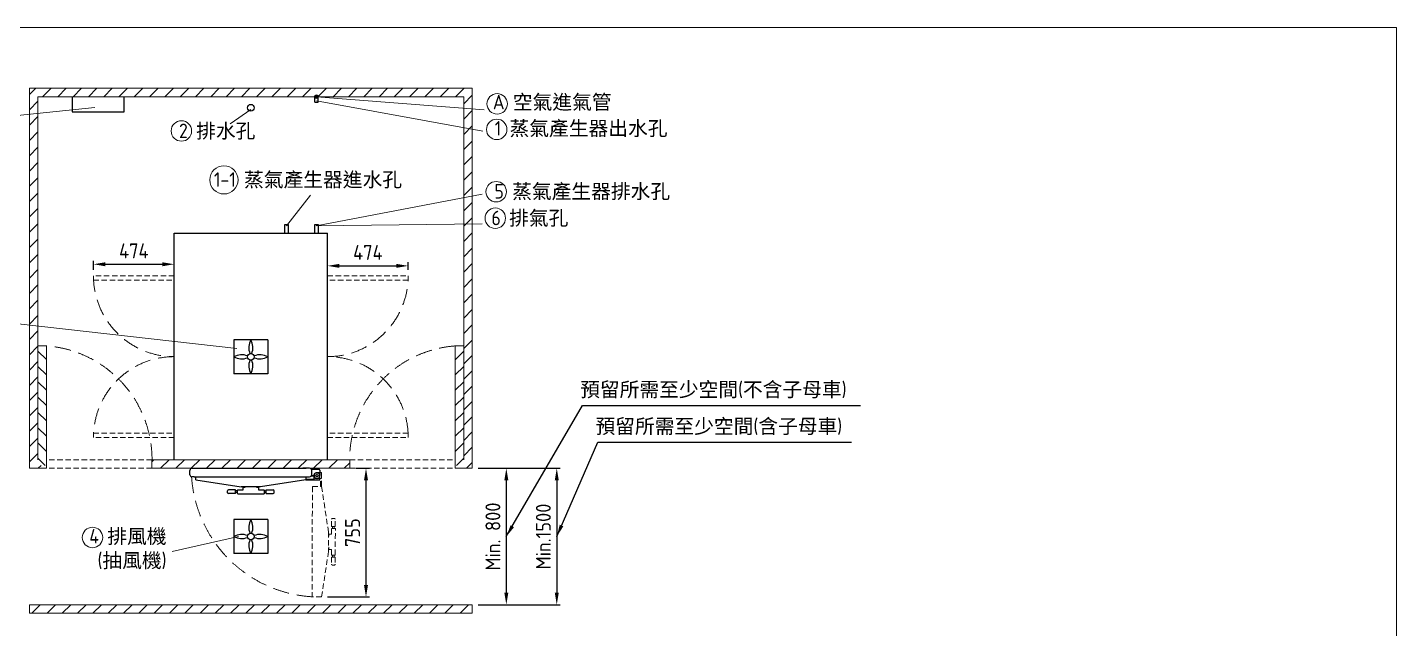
# Model space of a CAD drawing. Header units: millimetres. Extents: x -189900 to -176715, y -7867 to 1403.
# Drawn here: x -184754 to -176715, y -2124 to 1403 of the extents above; entities that cross this region are included whole.
import ezdxf

# ---------------------------------------------------------------- set-up
doc = ezdxf.new("R2010")
doc.units = ezdxf.units.MM
doc.header["$MEASUREMENT"] = 0
doc.linetypes.add('HIDDEN', pattern=[9.525, 6.35, -3.175])
doc.layers.get('0').update_dxf_attribs({"lineweight": 25})
for name, color, linetype, lineweight in [('D', 3, 'Continuous', 13), ('F', 7, 'Continuous', 15), ('H', 2, 'HIDDEN', 15), ('S', 4, 'Continuous', 15)]:
    doc.layers.add(name, color=color, linetype=linetype, lineweight=lineweight)
doc.styles.get("Standard").update_dxf_attribs({"font": 'KAIU.TTF'})
doc.styles.add('STU25', font='isocp2.shx')
doc.dimstyles.new('STU25', dxfattribs={"dimscale": 35, "dimtxt": 2.5, "dimasz": 2, "dimexe": 0.6, "dimexo": 1, "dimgap": 1, "dimtad": 1, "dimdsep": 46, "dimtxsty": 'STU25', "dimcen": 2, "dimazin": 2, "dimtfac": 1, "dimtmove": 0, "dimatfit": 3, "dimfxl": 0, "dimtolj": 1, "dimtzin": 0, "dimarcsym": 0})
doc.dimstyles.new('STU25$7', dxfattribs={"dimscale": 35, "dimtxt": 2.5, "dimasz": 2, "dimexe": 1.25, "dimexo": 0.625, "dimgap": 1, "dimtad": 0, "dimdec": 4, "dimdsep": 46, "dimtxsty": 'STU25', "dimcen": 2.5, "dimazin": 2, "dimtfac": 1, "dimtdec": 4, "dimtmove": 0, "dimatfit": 3, "dimfxl": 0, "dimtolj": 1, "dimtzin": 0, "dimarcsym": 0})
pattern_1 = [(45, (49319.1, 14964.31), (-44.90128, 44.90128), [])]

# ---------------------------------------------------------------- blocks, each defined once
blk = doc.blocks.new('*D12')
at = {"layer": 'D', "color": 0, "lineweight": -2}
for p, q in [((-182991.8, -44.6), (-182991.8, 25)), ((-182921.8, 4), (-182587.8, 4)), ((-182517.8, -19.6), (-182517.8, 25))]:
    blk.add_line(p, q, dxfattribs=at)
at = {"layer": 'D', "color": 0}
for points in [[(-182921.8, 15.7), (-182921.8, -7.6), (-182991.8, 4)], [(-182587.8, -7.6), (-182587.8, 15.7), (-182517.8, 4)]]:
    blk.add_solid(points, dxfattribs=at)
at = {"layer": 'Defpoints', "color": 0}
for p in [(-182517.8, 4), (-182991.8, -79.6), (-182517.8, -54.6)]:
    blk.add_point(p, dxfattribs=at)
at = {"layer": 'D', "color": 0, "insert": (-182754.8, 82.8), "char_height": 87.5, "attachment_point": 5, "style": 'STU25'}
blk.add_mtext('\\A1;474', dxfattribs=at)
blk = doc.blocks.new('*D13')
at = {"layer": 'D', "color": 0, "lineweight": -2}
for p, q in [((-184365.8, -19.6), (-184365.8, 34.4)), ((-184295.8, 13.4), (-183961.8, 13.4)), ((-183891.8, -19.6), (-183891.8, 34.4))]:
    blk.add_line(p, q, dxfattribs=at)
at = {"layer": 'D', "color": 0}
for points in [[(-184295.8, 25), (-184295.8, 1.7), (-184365.8, 13.4)], [(-183961.8, 1.7), (-183961.8, 25), (-183891.8, 13.4)]]:
    blk.add_solid(points, dxfattribs=at)
at = {"layer": 'Defpoints', "color": 0}
for p in [(-183891.8, 13.4), (-184365.8, -54.6), (-183891.8, -54.6)]:
    blk.add_point(p, dxfattribs=at)
at = {"layer": 'D', "color": 0, "insert": (-184128.8, 92.1), "char_height": 87.5, "attachment_point": 5, "style": 'STU25'}
blk.add_mtext('\\A1;474', dxfattribs=at)
blk = doc.blocks.new('*D14')
at = {"layer": 'D', "color": 0, "lineweight": -2}
for p, q in [((-182826.1, -1183.6), (-182744.7, -1183.6)), ((-182765.7, -1868.3), (-182765.7, -1253.6)), ((-182991.8, -1938.3), (-182744.7, -1938.3))]:
    blk.add_line(p, q, dxfattribs=at)
at = {"layer": 'D', "color": 0}
for points in [[(-182754, -1253.6), (-182777.4, -1253.6), (-182765.7, -1183.6)], [(-182777.4, -1868.3), (-182754, -1868.3), (-182765.7, -1938.3)]]:
    blk.add_solid(points, dxfattribs=at)
at = {"layer": 'Defpoints', "color": 0}
for p in [(-182861.1, -1183.6), (-182765.7, -1183.6), (-183026.8, -1938.3)]:
    blk.add_point(p, dxfattribs=at)
at = {"layer": 'D', "color": 0, "insert": (-182844.4, -1560.9), "char_height": 87.5, "attachment_point": 5, "rotation": 90, "style": 'STU25'}
blk.add_mtext('\\A1;{\\Fisocp2.shx;755}', dxfattribs=at)
blk = doc.blocks.new('*D17')
at = {"layer": 'D', "color": 0, "lineweight": -2}
for p, q in [((-182106.8, -1183.6), (-181921.1, -1183.6)), ((-181942.1, -1253.6), (-181942.1, -1913.6)), ((-182106.8, -1983.6), (-181921.1, -1983.6))]:
    blk.add_line(p, q, dxfattribs=at)
at = {"layer": 'D', "color": 0}
for points in [[(-181930.4, -1253.6), (-181953.7, -1253.6), (-181942.1, -1183.6)], [(-181953.7, -1913.6), (-181930.4, -1913.6), (-181942.1, -1983.6)]]:
    blk.add_solid(points, dxfattribs=at)
at = {"layer": 'Defpoints', "color": 0}
for p in [(-182141.8, -1183.6), (-182141.8, -1983.6), (-181942.1, -1983.6)]:
    blk.add_point(p, dxfattribs=at)
at = {"layer": 'D', "color": 0, "insert": (-182020.8, -1583.6), "char_height": 87.5, "attachment_point": 5, "rotation": 90, "style": 'STU25'}
blk.add_mtext('\\A1;{\\Fisocp2.shx;Min. 800}', dxfattribs=at)
blk = doc.blocks.new('*D18')
at = {"layer": 'D', "color": 0, "lineweight": -2}
for p, q in [((-182106.8, -1183.6), (-181625, -1183.6)), ((-181646, -1253.6), (-181646, -1913.6)), ((-182106.8, -1983.6), (-181625, -1983.6))]:
    blk.add_line(p, q, dxfattribs=at)
at = {"layer": 'D', "color": 0}
for points in [[(-181634.3, -1253.6), (-181657.6, -1253.6), (-181646, -1183.6)], [(-181657.6, -1913.6), (-181634.3, -1913.6), (-181646, -1983.6)]]:
    blk.add_solid(points, dxfattribs=at)
at = {"layer": 'Defpoints', "color": 0}
for p in [(-182141.8, -1183.6), (-182141.8, -1983.6), (-181646, -1983.6)]:
    blk.add_point(p, dxfattribs=at)
at = {"layer": 'D', "color": 0, "insert": (-181724.7, -1583.6), "char_height": 87.5, "attachment_point": 5, "rotation": 90, "style": 'STU25'}
blk.add_mtext('\\A1;{\\Fisocp2.shx;Min.1500}', dxfattribs=at)

msp = doc.modelspace()

# ---------------------------------------------------------------- hatches: boundary and pattern name
msp.add_hatch(color=256).paths.add_polyline_path([(-183056.846, 1007.21, 1), (-183056.846, 985.689, 1)])
at = {"layer": 'H', "ltscale": 5}
h = msp.add_hatch(dxfattribs=at)
h.set_pattern_fill('ANSI31', color=256, scale=20, style=0)
h.set_pattern_definition(pattern_1)
h.paths.add_polyline_path([(-182141.846, 1046.45), (-182141.846, -1183.55), (-182220.713, -1183.55), (-182191.846, -1133.55), (-182191.846, 996.45), (-184691.846, 996.45), (-184691.846, -1133.55), (-184662.978, -1183.55), (-184741.846, -1183.55), (-184741.846, 1046.45)])
h = msp.add_hatch(dxfattribs=at)
h.set_pattern_fill('ANSI31', color=256, scale=20, angle=270, style=0)
h.set_pattern_definition([(315, (49319.1, 14964.31), (44.90128, 44.90128), [])])
h.paths.add_polyline_path([(-184691.846, -464.335), (-184691.846, -1133.55), (-184666.846, -1176.852), (-184641.846, -1162.418), (-184641.846, -464.335)])
h = msp.add_hatch(dxfattribs=at)
h.set_pattern_fill('ANSI31', color=256, scale=20, angle=270, style=0)
h.set_pattern_definition([(225, (-416202.794, 14964.31), (-44.90128, 44.90128), [])])
h.paths.add_polyline_path([(-182191.846, -464.335), (-182191.846, -1133.55), (-182216.846, -1176.852), (-182241.846, -1162.418), (-182241.846, -464.335)])
h = msp.add_hatch(dxfattribs=at)
h.set_pattern_fill('ANSI31', color=256, scale=20, style=0)
h.set_pattern_definition(pattern_1)
h.paths.add_polyline_path([(-182861.061, -1183.55), (-182861.061, -1133.55), (-184022.63, -1133.55), (-184022.63, -1183.55)])
h = msp.add_hatch(dxfattribs=at)
h.set_pattern_fill('ANSI31', color=256, scale=20, style=0)
h.set_pattern_definition([(45, (33582.725, 15029.82), (-44.90128, 44.90128), [])])
h.paths.add_polyline_path([(-184741.846, -1983.55), (-184741.846, -2033.55), (-182141.846, -2033.55), (-182141.846, -1983.55)])

# ---------------------------------------------------------------- linework, layer by layer
for p, q in [((-183066.846, 964.074), (-183066.846, 996.45)), ((-183046.846, 964.074), (-183046.846, 996.45)), ((-183066.846, 964.074), (-183046.846, 964.074)), ((-183241.846, 196.45), (-183241.846, 246.45)), ((-183241.846, 246.45), (-183221.846, 246.45)), ((-183221.846, 246.45), (-183221.846, 196.45)), ((-183066.846, 196.45), (-183066.846, 246.45)), ((-183066.846, 246.45), (-183046.846, 246.45)), ((-183046.846, 246.45), (-183046.846, 196.45)), ((-183891.846, 196.45), (-182991.846, 196.45)), ((-183891.846, -1133.55), (-183891.846, 196.45)), ((-182991.846, -1133.55), (-182991.846, 196.45)), ((-183541.846, -429.55), (-183541.846, -629.55)), ((-183341.846, -429.55), (-183541.846, -429.55)), ((-183341.846, -429.55), (-183341.846, -629.55)), ((-183341.846, -629.55), (-183541.846, -629.55)), ((-183799.346, -1221.55), (-183799.346, -1195.55)), ((-183787.346, -1183.55), (-183746.846, -1183.55)), ((-183766.846, -1183.55), (-183116.846, -1183.55)), ((-183097.346, -1183.55), (-183136.846, -1183.55)), ((-183087.099, -1188.55), (-183042.346, -1188.55)), ((-183084.346, -1188.55), (-183042.346, -1188.55)), ((-183084.346, -1220.55), (-183084.346, -1196.55)), ((-183036.346, -1194.55), (-183036.346, -1226.55)), ((-183774.346, -1233.55), (-183787.346, -1233.55)), ((-183774.346, -1233.55), (-183097.346, -1233.55)), ((-183765.545, -1251.75), (-183765.545, -1233.55)), ((-183765.545, -1251.75), (-183499.346, -1292.55)), ((-183118.146, -1251.75), (-183384.346, -1292.55)), ((-183118.146, -1233.55), (-183118.146, -1251.75)), ((-183118.146, -1246.55), (-183071.346, -1246.55)), ((-183036.346, -1252.55), (-183118.146, -1252.55)), ((-183073.676, -1228.55), (-183087.099, -1228.55)), ((-183084.346, -1228.55), (-183074.107, -1228.55)), ((-183071.346, -1222.55), (-183071.346, -1252.55)), ((-183046.346, -1212.55), (-183061.346, -1212.55)), ((-183051.846, -1242.55), (-183055.346, -1242.55)), ((-183052.346, -1242.55), (-183055.346, -1242.55)), ((-183036.346, -1252.55), (-183036.346, -1222.55)), ((-183578.568, -1326.598), (-183578.568, -1315.598)), ((-183531.361, -1310.598), (-183573.568, -1310.598)), ((-183531.361, -1331.598), (-183573.568, -1331.598)), ((-183531.361, -1331.598), (-183531.361, -1310.598)), ((-183520.596, -1316.348), (-183531.361, -1316.348)), ((-183520.596, -1325.848), (-183531.361, -1325.848)), ((-183520.596, -1311.098), (-183519.096, -1309.598)), ((-183520.596, -1331.098), (-183520.596, -1311.098)), ((-183520.596, -1331.098), (-183519.096, -1332.598)), ((-183519.096, -1309.598), (-183486.846, -1309.598)), ((-183519.096, -1332.598), (-183364.596, -1332.598)), ((-183384.346, -1292.55), (-183499.346, -1292.55)), ((-183384.346, -1292.55), (-183499.346, -1292.55)), ((-183485.346, -1294.598), (-183486.846, -1296.098)), ((-183486.846, -1309.598), (-183486.846, -1296.098)), ((-183485.346, -1294.598), (-183474.346, -1294.598)), ((-183474.346, -1294.598), (-183474.346, -1292.134)), ((-183409.346, -1292.134), (-183409.346, -1294.598)), ((-183409.346, -1294.598), (-183398.346, -1294.598)), ((-183396.846, -1296.098), (-183398.346, -1294.598)), ((-183396.846, -1296.098), (-183396.846, -1309.598)), ((-183396.846, -1309.598), (-183364.596, -1309.598)), ((-183363.096, -1311.098), (-183364.596, -1309.598)), ((-183363.096, -1331.098), (-183364.596, -1332.598)), ((-183363.096, -1311.098), (-183363.096, -1331.098)), ((-183363.096, -1316.348), (-183352.33, -1316.348)), ((-183363.096, -1325.848), (-183352.33, -1325.848)), ((-183352.33, -1310.598), (-183310.124, -1310.598)), ((-183352.33, -1331.598), (-183352.33, -1310.598)), ((-183352.33, -1331.598), (-183310.124, -1331.598)), ((-183305.124, -1326.598), (-183305.124, -1315.598)), ((-183541.846, -1483.55), (-183541.846, -1683.55)), ((-183341.846, -1483.55), (-183541.846, -1483.55)), ((-183341.846, -1483.55), (-183341.846, -1683.55)), ((-183341.846, -1683.55), (-183541.846, -1683.55))]:
    msp.add_line(p, q)
msp.add_lwpolyline([(-184491.148, 996.45), (-184491.148, 906.852), (-184186.46, 906.852), (-184186.46, 996.45)])
for centre, radius in [((-183056.846, 996.45), 10.761), ((-183441.846, 931.45), 20), ((-183441.846, -529.55), 20), ((-183441.846, -529.55), 20), ((-183441.846, -529.55), 20), ((-183441.846, -529.55), 20), ((-183053.846, -1226.55), 6.45), ((-183053.846, -1226.55), 6.4), ((-183441.846, -1583.55), 20), ((-183441.846, -1583.55), 20), ((-183441.846, -1583.55), 20), ((-183441.846, -1583.55), 20)]:
    msp.add_circle(centre, radius)
for centre, radius, start, end in [((-183360.821, -475.426), 93.11, 150.4818019, 201.9770324), ((-183522.87, -475.426), 93.11, 338.0229676, 29.5181981), ((-183495.97, -610.575), 93.11, 68.0229676, 119.5181981), ((-183495.97, -448.526), 93.11, 240.4818019, 291.9770324), ((-183360.821, -583.675), 93.11, 158.0229676, 209.5181981), ((-183522.87, -583.675), 93.11, 330.4818019, 21.9770324), ((-183387.721, -610.575), 93.11, 60.4818019, 111.9770324), ((-183387.721, -448.526), 93.11, 248.0229676, 299.5181981), ((-183787.346, -1195.55), 12, 90, 180), ((-183097.346, -1196.55), 13, 0, 90), ((-183042.346, -1194.55), 6, 0, 90), ((-183787.346, -1221.55), 12, 180, 270), ((-183097.346, -1220.55), 13, 270, 0), ((-183073.676, -1231.55), 3, 15.2575233, 90), ((-183061.346, -1222.55), 10, 90, 180), ((-183055.346, -1226.55), 16, 195.2575233, 270), ((-183052.346, -1226.55), 16, 270, 0), ((-183046.346, -1222.55), 10, 0, 90), ((-183573.568, -1315.598), 5, 90, 180), ((-183573.568, -1326.598), 5, 180, 270), ((-183310.124, -1315.598), 5, 0, 90), ((-183310.124, -1326.598), 5, 270, 0), ((-183360.821, -1529.426), 93.11, 150.4818019, 201.9770324), ((-183522.87, -1529.426), 93.11, 338.0229676, 29.5181981), ((-183495.97, -1664.575), 93.11, 68.0229676, 119.5181981), ((-183495.97, -1502.526), 93.11, 240.4818019, 291.9770324), ((-183360.821, -1637.675), 93.11, 158.0229676, 209.5181981), ((-183522.87, -1637.675), 93.11, 330.4818019, 21.9770324), ((-183387.721, -1664.575), 93.11, 60.4818019, 111.9770324), ((-183387.721, -1502.526), 93.11, 248.0229676, 299.5181981)]:
    msp.add_arc(centre, radius, start, end)
at = {"layer": 'D'}
for p, q in [((-183056.846, 996.45), (-182071.396, 918.928)), ((-183055.907, 971.593), (-182080.025, 794.46)), ((-184358.155, 933.347), (-184812.635, 886.346)), ((-183441.846, 922.014), (-183563.553, 838.138)), ((-183231.692, 238.167), (-183091.726, 419.029)), ((-183058.38, 238.167), (-182083.182, 424.206)), ((-183058.38, 238.167), (-182083.182, 250.397)), ((-183524.124, -480.565), (-184910.701, -323.665)), ((-183515.236, -1584.407), (-183903.293, -1670.609))]:
    msp.add_line(p, q, dxfattribs=at)
for centre, radius in [((-181995.919, 954.209), 60), ((-183849.56, 795.388), 60), ((-181998.442, 804.561), 60), ((-183599.823, 508.567), 82.93), ((-182001.506, 439.129), 60), ((-182006.813, 283.59), 60), ((-184371.501, -1589.246), 60)]:
    msp.add_circle(centre, radius, dxfattribs=at)
at = {"layer": 'F', "color": 6}
msp.add_lwpolyline([(-189900.41, 1402.856), (-189900.41, -7867.144), (-176715.41, -7867.144), (-176715.41, 1402.856)], close=True, dxfattribs=at)
msp.add_lwpolyline([(-189900.41, 1402.856), (-189900.41, -7867.144), (-176715.41, -7867.144), (-176715.41, 1402.856)], close=True, dxfattribs=at)
at = {"layer": 'H', "ltscale": 5}
for p, q in [((-184365.846, -54.55), (-184365.846, -79.55)), ((-183891.846, -54.55), (-184365.846, -54.55)), ((-184365.846, -79.55), (-183891.846, -79.55)), ((-182991.846, -54.55), (-182517.846, -54.55)), ((-182517.846, -79.55), (-182991.846, -79.55)), ((-182517.846, -54.55), (-182517.846, -79.55)), ((-184365.846, -977.55), (-183891.846, -977.55)), ((-184365.846, -1002.55), (-184365.846, -977.55)), ((-183891.846, -1002.55), (-184365.846, -1002.55)), ((-182517.846, -977.55), (-182991.846, -977.55)), ((-182991.846, -1002.55), (-182517.846, -1002.55)), ((-182517.846, -1002.55), (-182517.846, -977.55)), ((-184022.63, -1133.55), (-184641.846, -1133.55)), ((-184022.63, -1183.55), (-184641.846, -1183.55)), ((-182861.061, -1133.55), (-182241.846, -1133.55)), ((-182861.061, -1183.55), (-182241.846, -1183.55)), ((-183067.844, -1219.048), (-183067.847, -1234.048)), ((-183057.849, -1244.05), (-183027.849, -1244.055)), ((-183027.842, -1209.055), (-183057.842, -1209.05)), ((-183033.857, -1290.854), (-183033.849, -1244.054)), ((-183027.842, -1209.055), (-183027.857, -1290.855)), ((-183080.857, -1290.846), (-183080.976, -1938.245)), ((-183080.857, -1290.846), (-183026.657, -1290.856)), ((-183026.657, -1290.856), (-182985.906, -1557.063)), ((-182967.853, -1525.051), (-182967.845, -1482.844)), ((-182946.853, -1525.055), (-182967.853, -1525.051)), ((-182951.844, -1477.847), (-182962.844, -1477.845)), ((-182962.105, -1535.817), (-182962.103, -1525.052)), ((-182952.605, -1535.819), (-182952.603, -1525.054)), ((-182946.853, -1525.055), (-182946.845, -1482.848)), ((-182986.327, -1582.063), (-182983.864, -1582.063)), ((-182985.906, -1557.063), (-182985.927, -1672.063)), ((-182983.864, -1582.063), (-182983.862, -1571.063)), ((-182982.361, -1569.564), (-182983.862, -1571.063)), ((-182982.361, -1569.564), (-182968.861, -1569.566)), ((-182968.861, -1569.566), (-182968.855, -1537.316)), ((-182967.355, -1535.816), (-182968.855, -1537.316)), ((-182967.355, -1535.816), (-182947.355, -1535.82)), ((-182947.355, -1535.82), (-182945.855, -1537.32)), ((-182945.884, -1691.82), (-182945.855, -1537.32)), ((-183026.776, -1938.255), (-182985.927, -1672.063)), ((-182983.875, -1647.063), (-182986.339, -1647.063)), ((-182983.877, -1658.063), (-182983.875, -1647.063)), ((-182983.877, -1658.063), (-182982.378, -1659.564)), ((-182968.878, -1659.566), (-182982.378, -1659.564)), ((-182968.884, -1691.816), (-182968.878, -1659.566)), ((-182967.384, -1693.316), (-182968.884, -1691.816)), ((-182967.886, -1704.082), (-182967.894, -1746.288)), ((-182946.886, -1704.086), (-182967.886, -1704.082)), ((-182947.384, -1693.32), (-182967.384, -1693.316)), ((-182951.895, -1751.291), (-182962.895, -1751.289)), ((-182962.134, -1693.317), (-182962.136, -1704.083)), ((-182952.634, -1693.319), (-182952.636, -1704.085)), ((-182947.384, -1693.32), (-182945.884, -1691.82)), ((-182946.886, -1704.086), (-182946.894, -1746.292)), ((-183026.776, -1938.255), (-183080.976, -1938.245))]:
    msp.add_line(p, q, dxfattribs=at)
msp.add_circle((-183053.846, -1226.55), 6.4, dxfattribs=at)
at = {"layer": 'H', "ltscale": 15}
for centre, radius, start, end in [((-183891.846, -54.55), 474, 180, 270), ((-182991.846, -54.55), 474, 270, 0), ((-184691.846, -1133.55), 670, 0, 85.7202168), ((-182191.846, -1133.55), 670, 94.2797832, 180), ((-183891.846, -1002.55), 474, 90, 176.9766679), ((-182991.846, -1002.55), 474, 3.0233321, 90), ((-183036.346, -1183.55), 755, 183.7972016, 266.6111161)]:
    msp.add_arc(centre, radius, start, end, dxfattribs=at)
at = {"layer": 'H', "ltscale": 5}
for centre, radius, start, end in [((-183057.847, -1234.05), 10, 179.9895121, 269.9895121), ((-183057.844, -1219.05), 10, 89.9895121, 179.9895121), ((-182962.845, -1482.845), 5, 89.9895121, 179.9895121), ((-182951.845, -1482.847), 5, 359.9895121, 89.9895121), ((-182962.894, -1746.289), 5, 179.9895121, 269.9895121), ((-182951.894, -1746.291), 5, 269.9895121, 359.9895121)]:
    msp.add_arc(centre, radius, start, end, dxfattribs=at)
at = {"layer": 'S'}
for p, q in [((-184741.846, 1046.45), (-182141.846, 1046.45)), ((-184741.846, 1046.45), (-184741.846, -1183.55)), ((-182141.846, 1046.45), (-182141.846, -1183.55)), ((-184691.846, 996.45), (-184691.846, -1133.55)), ((-184691.846, 996.45), (-182191.846, 996.45)), ((-182191.846, 996.45), (-182191.846, -1133.55)), ((-184691.846, -464.335), (-184691.846, -1133.55)), ((-184641.846, -464.335), (-184691.846, -464.335)), ((-184641.846, -1183.55), (-184641.846, -464.335)), ((-182241.846, -1183.55), (-182241.846, -464.335)), ((-182241.846, -464.335), (-182191.846, -464.335)), ((-184741.846, -1183.55), (-184662.978, -1183.55)), ((-184641.846, -1183.55), (-184741.846, -1183.55)), ((-184022.63, -1133.55), (-182861.061, -1133.55)), ((-184022.63, -1183.55), (-184022.63, -1133.55)), ((-184022.63, -1183.55), (-182861.061, -1183.55)), ((-182861.061, -1183.55), (-182861.061, -1133.55)), ((-182241.846, -1183.55), (-182141.846, -1183.55)), ((-184741.846, -1983.55), (-182141.846, -1983.55)), ((-184741.846, -1983.55), (-184741.846, -2033.55)), ((-182141.846, -1983.55), (-182141.846, -2033.55)), ((-184741.846, -2033.55), (-182141.846, -2033.55))]:
    msp.add_line(p, q, dxfattribs=at)

# ---------------------------------------------------------------- texts
at = {"layer": 'D', "char_height": 85, "attachment_point": 1}
for s, insert in [('{\\Fisocp2.shx;\\C3;A \\f標楷體|b0|i0|c136|p65;空氣進氣管}', (-182021.271, 1007.649)), ('{\\Fisocp2.shx;\\C3;2 \\f標楷體|b0|i0|c136|p65;排水孔}', (-183863.815, 838.482)), ('{\\Fisocp2.shx;\\C3;1\\Fisocp3.shx; \\f標楷體|b0|i0|c136|p65;蒸氣產生器出水孔}', (-182010.085, 853.461)), ('{\\Fisocp2.shx;\\C3;1-1 \\f標楷體|b0|i0|c136|p65;蒸氣產生器進水孔}', (-183658.718, 552.65)), ('{\\Fisocp2.shx;\\C3;5\\Fisocp3.shx; \\f標楷體|b0|i0|c136|p65;蒸氣產生器排水孔}', (-182012.038, 483.812)), ('{\\Fisocp2.shx;\\C3;6 \\f標楷體|b0|i0|c136|p65;排氣孔}', (-182029.643, 327.323)), ('{\\C3;預留所需至少空間\\Fisocp2.shx;(\\f標楷體|b0|i0|c136|p65;不含子母車\\Fisocp2.shx;)}', (-181508.869, -678.472)), ('{\\C3;預留所需至少空間\\Fisocp2.shx;(\\f標楷體|b0|i0|c136|p65;含子母車\\Fisocp2.shx;)}', (-181418.939, -894.134)), ('{\\Fisocp2.shx;\\C3;4 \\f標楷體|b0|i0|c136|p65;排風機\\P\\Fisocp2.shx; (\\f標楷體|b0|i0|c136|p65;抽風機\\Fisocp2.shx;)}', (-184390.362, -1539.489))]:
    msp.add_mtext(s, dxfattribs=dict(at, insert=insert))

# ---------------------------------------------------------------- dimensions: what is measured, and where the dimension line sits
at = {"layer": 'D'}
dim = msp.add_linear_dim(base=(-183891.846, 13.353), p1=(-184365.846, -54.55), p2=(-183891.846, -54.55), dimstyle='STU25', dxfattribs=at)
dim.commit()
dim.dimension.update_dxf_attribs({"geometry": '*D13', "text_midpoint": (-184128.846, 92.103)})
dim = msp.add_linear_dim(base=(-182517.846, 4.03), p1=(-182991.846, -79.55), p2=(-182517.846, -54.55), dimstyle='STU25', dxfattribs=at)
dim.commit()
dim.dimension.update_dxf_attribs({"geometry": '*D12', "text_midpoint": (-182754.846, 4.03), "dimtype": 160})
dim = msp.add_linear_dim(base=(-182765.688, -1183.55), p1=(-183026.776, -1938.255), p2=(-182861.061, -1183.55), angle=90, text='{\\Fisocp2.shx;755}', dimstyle='STU25', dxfattribs=at)
dim.commit()
dim.dimension.update_dxf_attribs({"geometry": '*D14', "text_midpoint": (-182844.438, -1560.903)})
for base, text, picture, middle in [((-181942.08, -1983.55), '{\\Fisocp2.shx;Min. <>}', '*D17', (-181942.08, -1583.55)), ((-181645.975, -1983.55), '{\\Fisocp2.shx;Min.1500}', '*D18', (-181645.975, -1583.55))]:
    dim = msp.add_linear_dim(base=base, p1=(-182141.846, -1183.55), p2=(-182141.846, -1983.55), angle=90, text=text, dimstyle='STU25', dxfattribs=at)
    dim.commit()
    dim.dimension.update_dxf_attribs({"geometry": picture, "text_midpoint": middle, "dimtype": 160})

# ---------------------------------------------------------------- leaders
for points in [[(-181942.08, -1583.55), (-181493.96, -815.045), (-179862.931, -815.045)], [(-181645.975, -1583.55), (-181404.03, -1030.706), (-179916.299, -1030.706)]]:
    msp.add_leader(points, dimstyle='STU25$7', override={"dimgap": 1, "dimtad": 0}, dxfattribs=at)

doc.saveas('drawing.dxf')
